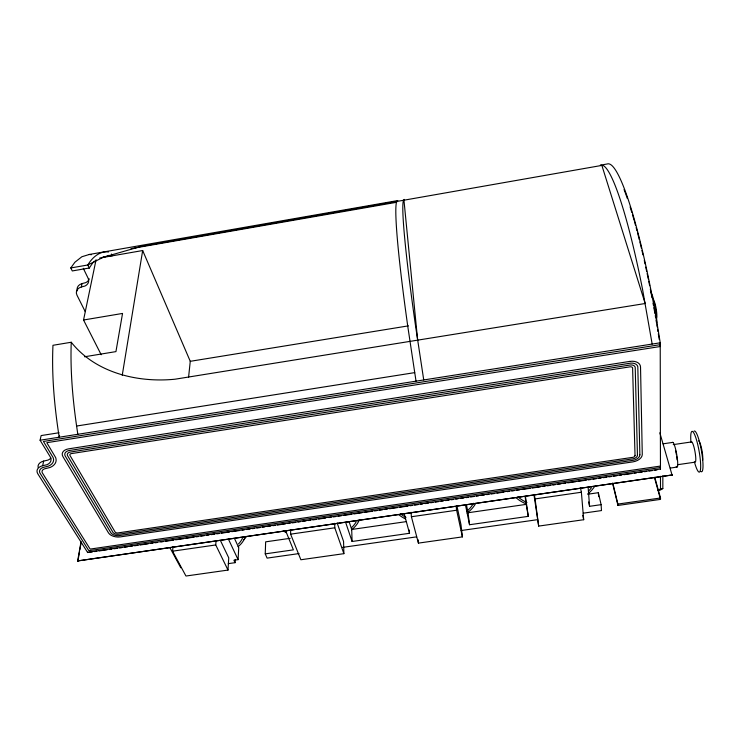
<?xml version="1.0" encoding="UTF-8"?>
<svg xmlns="http://www.w3.org/2000/svg" width="740" height="740" viewBox="0 0 740 740"><rect width="100%" height="100%" fill="white"/><g stroke="black" fill="none" stroke-linecap="round" stroke-linejoin="round"><path stroke-width="1.11" d="M662.837 488.548L660.505 488.881L658.027 490.389L660.321 490.065L662.837 488.548L662.846 475.931M77.663 560.929L672.151 474.978L77.663 560.929L81.039 541.597M337.181 523.032L343.564 541.43L343.878 553.668L300.875 559.755L290.607 534.16L290.672 529.673M59.579 435.361L59.2 437.22C54.483 406.843 51.578 376.05 52.965 345.293L71.243 342.25C70.124 373.062 73.121 403.874 77.839 434.288M299.062 553.576L267.103 558.117L265.244 553.871L265.651 541.846L290.2 538.313M228.253 563.649L235.07 562.678L233.914 560.245L238.086 559.644L238.733 547.628L234.534 538.591M235.07 562.678L235.255 559.403M173.031 546.684L172.568 551.18L185.953 576.025L228.003 570.077L228.743 557.821L220.501 540.663M228.003 570.077L215.747 544.955L216.062 540.459M188.58 377.206L190.263 361.314L142.672 250.536L99.715 258.019M122.239 375.291L142.672 250.536M77.876 561.244L79.458 552.151M79.855 549.876L81.039 543.058M101.195 354.756L83.546 320.004L96.071 259.731M87.69 552.595L37.851 473.887A11.313 6.854 8.7 0 1 42.661 465.71L43.669 461.075L47.897 460.114A11.627 7.141 9.3 0 0 50.866 458.06M85.23 311.614L76.96 295.149A9.676 6.891 12.4 0 1 81.335 286.972L82.066 283.587L85.71 282.643A9.925 7.141 13.3 0 0 89.216 278.814M42.661 465.71L46.916 464.739A11.674 7.141 9.3 0 0 50.227 456.858L40.09 440.226L41.126 435.573L59.043 432.752M89.115 268.25L92.778 262.857L95.201 260.832M108.53 251.979C99.669 250.703 91.982 257.788 87.829 264.985L89.281 268L72.279 270.951L70.79 267.945L74.897 262.238L81.853 256.752L89.281 254.468L397.796 200.568L396.621 201.789A175.972 9.934 81 0 0 407.962 327.654L416.028 381.156M404.429 199.412L403.393 200.605A176.083 8.899 81 0 0 415.621 326.414L423.733 379.944M131.008 248.649L396.649 202.279M103.045 256.965L110.519 255.661M70.79 267.945L87.829 264.985L103.193 257.307L141.118 246.401L601.861 165.409L645.188 303.511L175.13 379.195C137.696 382.95 95.497 372.868 71.243 342.25M83.546 320.004L122.544 313.436L115.94 351.611L84.564 356.772M190.263 361.314L408.425 325.859M76.683 426.018L414.705 372.627M40.09 440.226L660.219 342.796A179.524 23.477 80.9 0 0 607.253 163.975L600.362 165.177L603.507 165.667A179.413 22.357 80.9 0 1 642.588 289.562L652.162 344.063M663.123 443.815L672.901 442.372M673.252 444.62L691.715 441.9M660.459 466.071L90.15 549.089L42.226 472.675A6.272 3.802 8.7 0 1 44.483 468.855L50.135 467.449A16.798 10.268 9.3 0 0 55.657 457.579L46.805 442.687L660.228 346.524L659.608 344.572M677.535 464.711L694.916 462.186A10.341 1.702 79.9 0 0 694.99 451.641A10.341 1.702 79.9 0 0 691.29 442.03M660.459 467.55L88.819 550.69L39.803 472.823A8.797 5.328 8.7 0 1 42.957 467.477L48.526 466.098A14.236 8.704 9.3 0 0 53.197 457.718L43.447 441.456L660.228 344.664L659.645 342.824M87.496 552.28L660.459 469.031M88.837 552.429L92.269 551.938M94.553 551.605L96.838 551.272M99.123 550.939L107.133 549.774M109.418 549.441L111.703 549.108M113.988 548.775L117.419 548.284M119.704 547.952L121.989 547.619M124.274 547.285L127.706 546.786M129.99 546.453L132.284 546.12M134.569 545.787L138.001 545.288M140.286 544.955L148.287 543.798M150.572 543.465L152.856 543.132M155.15 542.799L157.435 542.466M160.858 541.967L163.151 541.634M165.436 541.301L173.438 540.145M175.722 539.812L183.724 538.646M186.018 538.313L194.019 537.157M196.304 536.824L198.588 536.491M200.873 536.158L204.305 535.658M206.59 535.325L208.874 534.992M211.168 534.659L214.591 534.16M216.885 533.836L219.169 533.503M221.454 533.17L229.456 532.005M231.74 531.672L239.751 530.515M242.036 530.182L244.32 529.849M246.605 529.516L250.037 529.017M252.321 528.684L254.606 528.351M256.891 528.018L260.323 527.518M262.608 527.185L264.901 526.862M267.186 526.529L270.618 526.029M272.903 525.696L275.188 525.363M277.472 525.03L285.474 523.865M287.768 523.532L290.052 523.208M292.337 522.875L295.769 522.375M298.054 522.042L300.338 521.709M302.623 521.376L306.055 520.877M308.339 520.544L310.624 520.211M312.918 519.887L316.341 519.388M318.635 519.054L325.489 518.055M328.921 517.556L331.206 517.223M333.49 516.89L335.784 516.557M338.069 516.233L341.492 515.734M343.786 515.401L351.787 514.235M354.072 513.902L362.073 512.746M364.358 512.413L372.368 511.248M374.653 510.915L376.938 510.582M379.222 510.249L382.654 509.749M384.939 509.416L387.224 509.092M389.508 508.759L397.519 507.594M399.804 507.261L407.805 506.095M410.089 505.762L412.374 505.438M414.668 505.105L418.091 504.606M420.385 504.273L422.67 503.94M424.954 503.607L428.386 503.108M430.671 502.774L432.956 502.441M435.24 502.109L438.672 501.618M440.957 501.285L443.242 500.952M445.536 500.619L448.958 500.12M451.252 499.787L453.537 499.454M455.822 499.121L458.106 498.788M460.391 498.464L463.823 497.965M466.108 497.632L468.401 497.299M470.686 496.966L474.118 496.466M476.403 496.133L478.688 495.8M480.972 495.467L484.404 494.968M486.689 494.644L488.974 494.311M491.258 493.978L494.69 493.478M496.975 493.145L503.838 492.146M507.27 491.647L509.555 491.323M511.84 490.99L514.124 490.657M516.418 490.324L519.841 489.825M522.135 489.491L530.136 488.326M532.421 487.993L540.422 486.837M542.707 486.504L544.991 486.171M547.285 485.838L550.708 485.338M553.002 485.005L555.287 484.672M557.572 484.339L561.003 483.849M563.288 483.516L565.573 483.183M567.857 482.85L575.859 481.685M578.153 481.352L586.154 480.195M588.439 479.862L590.724 479.529M593.008 479.196L596.44 478.697M598.725 478.364L601.019 478.031M603.304 477.698L606.735 477.198M609.02 476.875L611.305 476.541M613.59 476.209L617.021 475.709M619.306 475.376L621.591 475.043M623.876 474.71L631.886 473.554M634.171 473.221L636.456 472.888M638.74 472.555L642.172 472.055M644.457 471.722L646.741 471.389M649.035 471.056L652.458 470.557M654.752 470.224L657.037 469.9M670.292 468.069L676.804 467.125M172.568 551.18L215.747 544.955M290.607 534.16L334.795 527.796L343.878 553.668M411.403 516.742L456.636 510.221L462.408 536.889L418.424 543.114L411.403 516.742L411.052 512.265M534.271 494.44L535.076 498.917L581.381 492.239L583.684 519.721L538.674 526.094L533.938 494.57M588.087 494.172L598.364 492.692L601.111 504.662L601.49 510.572L583.231 513.172M349.215 522.014L351.704 529.47L406.315 521.617M466.478 505.069L468.05 512.746L526.232 504.375L528.277 516.354L469.539 524.734L465.589 505.54M588.624 501.951L589.577 506.308L601.111 504.662M265.244 553.871L293.401 549.857L285.76 531.015M345.636 522.357L352.092 541.486L409.516 533.29L409.266 530.025M612.998 483.914L617.891 504.07L660.515 497.992L654.771 477.282M612.526 483.054L617.956 505.448L660.524 499.38L660.515 497.992M342.426 547.406L416.611 536.861M461.113 530.534L537.582 519.665M81.335 286.972L84.989 286.029A9.962 7.141 13.2 0 0 88.069 278.147L83.296 268.333M89.281 254.468L91.483 254.689M108.345 255.439L112.23 255.837L111.407 254.024M169.904 547.637L180.791 567.811M228.438 539.173L238.086 559.644M659.83 432.808L672.142 475.348M654.632 478.151L660.219 498.288M404.364 514.393L409.516 533.29M580.419 487.771L581.381 492.239M456.894 505.716L460.974 524.669L462.408 536.889M582.741 515.28L583.684 519.721M655.288 315.564L655.668 317.849M656.047 320.124L656.426 322.409M656.805 324.684L657.176 326.969M657.555 329.245L657.934 331.529M658.313 333.805L659.257 339.503M525.437 496.364L528.277 516.354M525.123 496.586L526.232 504.375M535.076 498.917L538.674 526.094M468.05 512.746L469.539 524.734M456.247 506.863L456.636 510.221M403.938 199.976L417.647 340.15M418.146 539.784L418.424 543.114M588.124 487.216L589.577 506.308M598.364 492.692L598.623 496.651M617.891 504.07L617.956 505.448M351.704 529.47L352.092 541.486M334.702 523.31L334.795 527.796M660.219 342.796L660.459 469.401M660.478 476.273L660.505 488.881M651.015 292.698A18.176 2.747 81.1 0 1 654.965 305.777A18.176 2.747 81.1 0 1 656.796 323.177M653.873 300.903A9.084 1.388 81.1 0 1 656.066 308.173A9.084 1.388 81.1 0 1 656.805 317.321M672.429 442.529A12.617 1.878 80 0 1 676.971 455.914A12.617 1.878 80 0 1 676.193 466.367M694.055 431.18A20.692 3.497 79.9 0 1 701.64 451.853A20.692 3.497 79.9 0 1 700.891 471.482M698.653 440.883A10.351 1.767 79.8 0 1 701.742 449.282A10.351 1.767 79.8 0 1 702.63 460.317M690.966 442.455A20.692 3.45 79.9 0 1 695.091 435.721A20.692 3.45 79.9 0 1 700.66 467.181A20.692 3.45 79.9 0 1 694.398 461.815M675.546 450.466A10.323 1.536 80 0 1 676.434 454.804M676.712 456.589A10.323 1.536 80 0 1 677.1 459.929M77.33 290.848A9.639 6.882 12.5 0 1 82.066 283.587M38.11 467.44A11.276 6.864 8.8 0 1 43.669 461.075M624.051 189.542A177.193 23.171 80.9 0 1 627.317 198.459M630.11 206.941A177.193 23.171 80.9 0 1 631.775 212.325M632.45 214.563A177.193 23.171 80.9 0 1 634.134 220.372M634.421 221.38A177.193 23.171 80.9 0 1 635.567 225.487M636.141 227.587A177.193 23.171 80.9 0 1 637.001 230.815M637.584 232.998A177.193 23.171 80.9 0 1 639.314 239.723M639.86 241.906A177.193 23.171 80.9 0 1 641.423 248.289M641.941 250.471A177.193 23.171 80.9 0 1 642.977 254.884M644.272 260.517A177.193 23.171 80.9 0 1 645.04 263.94M645.743 267.112A177.193 23.171 80.9 0 1 646.668 271.386M647.13 273.55A177.193 23.171 80.9 0 1 648.286 279.026M648.74 281.237A177.193 23.171 80.9 0 1 649.646 285.686M650.321 289.053A177.193 23.171 80.9 0 1 652.014 297.767M653.059 303.289A177.193 23.171 80.9 0 1 653.476 305.509M653.883 307.738A177.193 23.171 80.9 0 1 654.891 313.325M594.535 486.569A44.641 27.408 -9.5 0 1 587.699 494.052M525.529 503.616A44.641 27.408 -9.5 0 1 516.104 497.678M591.325 487.901A42.384 26.02 -9.5 0 1 588.513 491.092M526.936 502.469A42.384 26.02 -9.5 0 1 517.991 496.818M475.589 503.533A43.725 27.038 -5.1 0 1 467.125 513.07M405.557 518.971A43.725 27.038 -5.1 0 1 398.98 514.837M473.517 503.246A41.514 25.669 -5.1 0 1 466.996 511.09M405.992 517.417A41.514 25.669 -5.1 0 1 400.516 513.801M245.292 536.528A43.123 25.641 2.9 0 1 238.095 546.666M242.424 538.304A40.941 24.346 2.9 0 1 238.456 543.993M246.318 536.519A46.213 27.648 2.9 0 1 243.395 540.098M359.113 520.368A43.235 26.436 -0.9 0 1 351.648 529.794M286.065 532.661A43.235 26.436 -0.9 0 1 283.337 530.765M356.153 521.876A41.052 25.105 -0.9 0 1 351.472 527.722M359.39 519.841A46.343 28.499 -0.9 0 1 358.049 521.515M635.022 455.378L634.994 455.729A2.433 1.489 -12.4 0 1 632.968 457.32L117.697 532.948A2.312 1.351 5.5 0 1 115.163 532.079L69.884 455.285A2.525 1.563 8.4 0 1 71.114 453.639L630.313 366.79A2.655 1.758 -14.5 0 1 632.607 367.974L635.022 455.378M637.436 455.072L637.399 455.572A4.884 2.988 -12.4 0 1 633.329 458.772L118.187 534.308A4.643 2.71 5.5 0 1 113.1 532.578L67.423 455.442A5.078 3.145 8.4 0 1 69.893 452.121L630.61 364.95A5.328 3.524 -14.5 0 1 635.207 367.336L637.436 455.072M639.86 454.767L639.804 455.414A7.345 4.496 -12.4 0 1 633.69 460.225L118.678 535.668A6.975 4.07 5.5 0 1 111.037 533.068L64.972 455.6A7.622 4.727 8.4 0 1 68.663 450.614L630.905 363.109A8.001 5.291 -14.5 0 1 637.806 366.698L639.86 454.767M629.814 361.407L68.635 448.847A10.175 6.309 8.4 0 0 62.919 456.589L108.484 532.874A9.315 5.439 5.5 0 0 120.324 536.898L632.793 461.899A9.796 5.994 -12.4 0 0 642.274 454.462L640.526 366.985A10.675 7.067 -14.5 0 0 629.814 361.407"/></g></svg>
